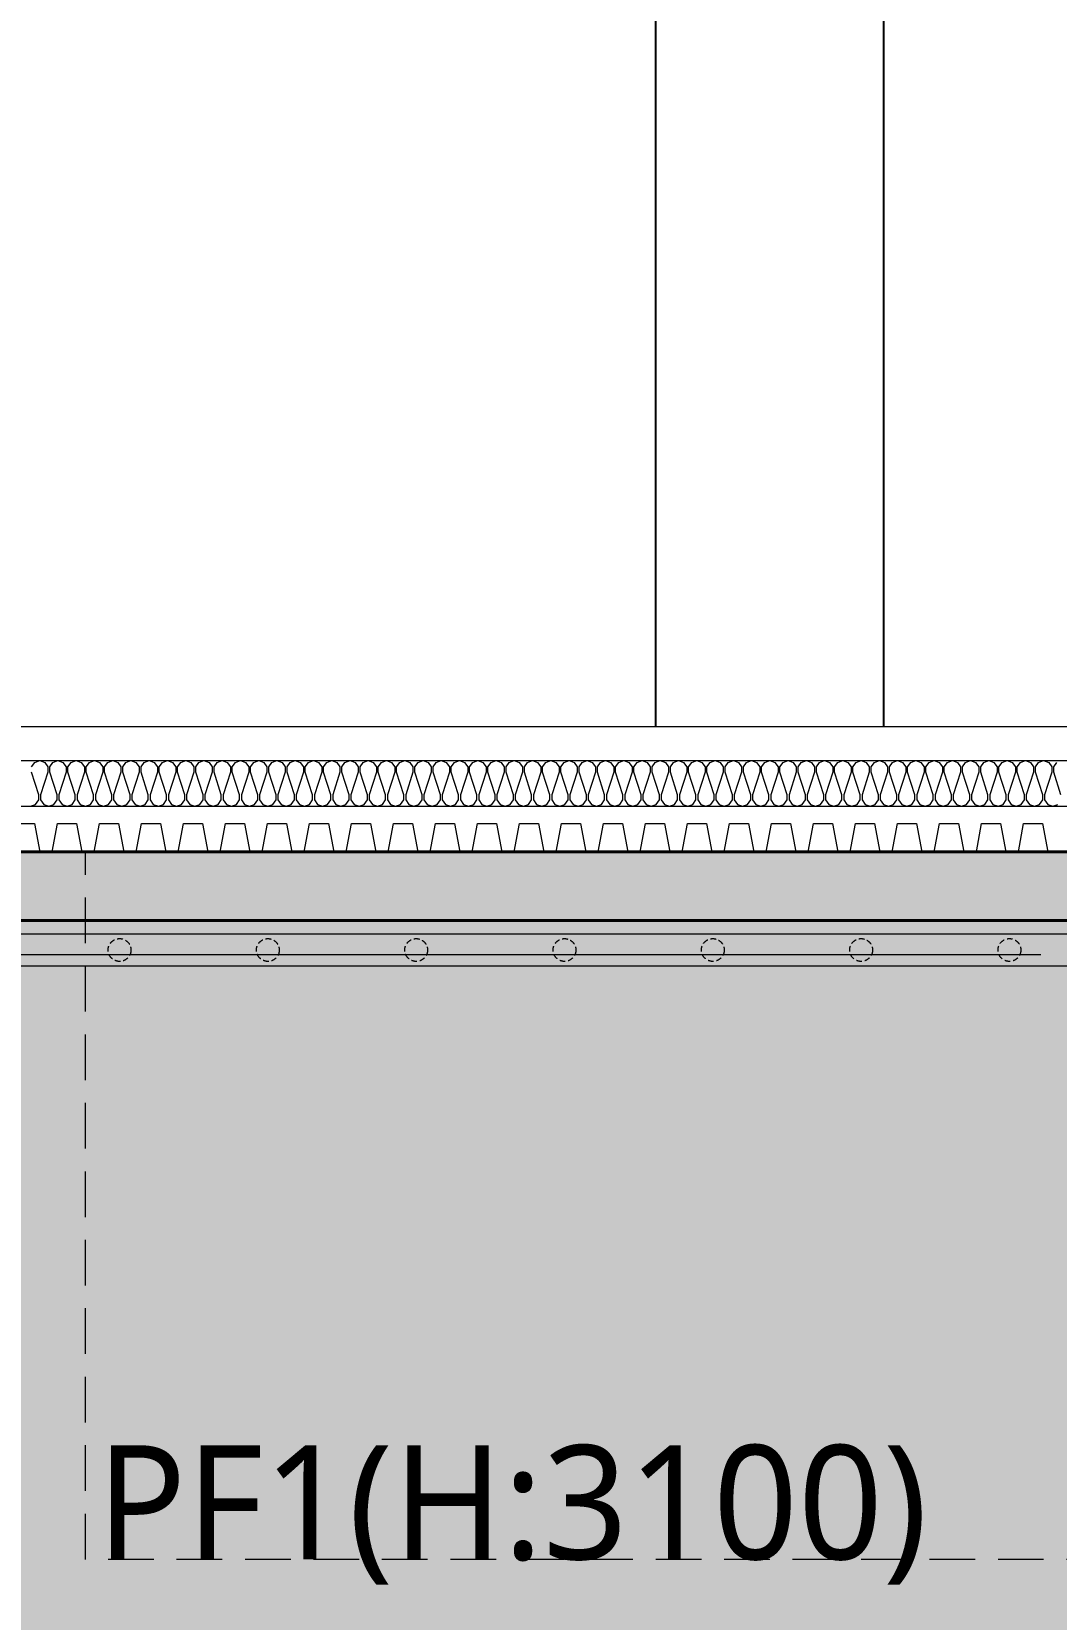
# Model space of a CAD drawing. Header units: millimetres. Extents: x 0 to 420000, y 0 to 297000.
# Drawn here: x 229778 to 234268, y 154587 to 161544 of the extents above; entities that cross this region are included whole.
import ezdxf
from ezdxf.enums import TextEntityAlignment as Align

# ---------------------------------------------------------------- set-up
doc = ezdxf.new("R2010")
doc.units = ezdxf.units.MM
doc.linetypes.add('CEN', pattern=[62, 60, -1, 0, -1])
doc.linetypes.add('HIDDEN', pattern=[0.375, 0.25, -0.125])
for name, color, linetype, lineweight in [('A-AXIS-LINE', 1, 'CEN', 15), ('A-CONC-LIN1', 2, 'Continuous', 40), ('A-ELEV-LIN2', 7, 'Continuous', 25), ('A-SECT-LIN3', 255, 'Continuous', 18), ('A-XXXX-DRBD', 9, 'Continuous', 20), ('A-XXXX-FIN2', 6, 'Continuous', 20), ('A-XXXX-HATC', 8, 'Continuous', 18), ('A-XXXX-HID', 8, 'HIDDEN', 18), ('A-XXXX-INSL2', 8, 'Continuous', 18)]:
    doc.layers.add(name, color=color, linetype=linetype, lineweight=lineweight)
doc.layers.add('A-CONC-SOLD', color=253, linetype='CEN')
doc.layers.add('A-XXXX-SOLD', color=252, linetype='Continuous')
doc.layers.add('A-XXXX-NPLT', color=144, linetype='Continuous', lineweight=15, plot=False)
doc.styles.add('맑은고딕', font='')
doc.styles.get('맑은고딕').set_extended_font_data('Malgun Gothic')
pattern_1 = [(0, (40, -50), (200, 200), [60, -140]), (0, (160, -30), (200, 200), [50, -150]), (0, (150, -20), (200, 200), [40, -160]), (0, (90, 30), (200, 200), [30, -30, 40, -100]), (0, (90, 40), (200, 200), [40, -10, 50, -100]), (0, (0, 80), (200, 200), [50, -150]), (0, (190, 90), (200, 200), [50, -150]), (90, (0, -10), (-200, 200), [30, -170]), (90, (30, 140), (-200, 200), [20, -180]), (90, (40, -50), (-200, 200), [30, -170]), (90, (60, 130), (-200, 200), [10, -190]), (90, (70, 50), (-200, 200), [30, -170]), (90, (90, -20), (-200, 200), [50, -150]), (90, (110, 120), (-200, 200), [30, -170]), (90, (130, 40), (-200, 200), [40, -160]), (90, (140, 40), (-200, 200), [40, -160]), (90, (160, -50), (-200, 200), [20, -180]), (90, (190, -20), (-200, 200), [50, -150]), (45, (20, -30), (0, 200), [84.8528, -197.98991]), (45, (40, -20), (0, 200), [42.4264, -240.41631]), (45, (130, 90), (0, 200), [56.56854, -226.27417]), (45, (130, 100), (0, 200), [42.4264, -240.41631]), (135, (60, 80), (-200, 2e-14), [14.1422, -268.70051]), (135, (20, -30), (-200, 2e-14), [28.2842, -254.55851]), (135, (80, 30), (-200, 2e-14), [28.2842, -254.55851]), (135, (130, 80), (-200, 2e-14), [28.2842, -254.55851]), (135, (190, 120), (-200, 2e-14), [42.4264, -240.41631]), (135, (190, 110), (-200, 2e-14), [28.2842, -254.55851]), (135, (180, 130), (-200, 2e-14), [28.2842, -254.55851]), (135, (120, -50), (-200, 2e-14), [42.4264, -240.41631]), (26.56505, (180, 70), (200, 8e-08), [22.36, -424.8536]), (26.56505, (130, 20), (200, 8e-08), [22.36, -424.8536]), (26.56505, (60, 80), (200, 8e-08), [44.72, -402.4936]), (26.56505, (70, 130), (200, 8e-08), [44.72, -402.4936]), (26.56505, (70, 80), (200, 8e-08), [44.72, -402.4936]), (26.56505, (190, 120), (200, 8e-08), [44.72, -402.4936]), (26.56505, (0, 20), (200, 8e-08), [67.082, -380.1316]), (26.56505, (0, 30), (200, 8e-08), [67.082, -380.1316]), (26.56505, (0, 110), (200, 8e-08), [67.082, -380.1316]), (63.43495, (100, 100), (1e-08, 200), [22.36, -424.8536]), (63.43495, (190, 90), (1e-08, 200), [22.36, -268.333595, 44.72, -111.8]), (63.43495, (170, 70), (1e-08, 200), [44.72, -402.4936]), (63.43495, (50, 90), (1e-08, 200), [44.72, -402.4936]), (63.43495, (40, 90), (1e-08, 200), [44.72, -402.4936]), (63.43495, (110, 110), (1e-08, 200), [67.082, -380.1316]), (116.56505, (60, 60), (-8e-08, 200), [22.36, -424.8536]), (116.56505, (190, 40), (-8e-08, 200), [22.36, -424.8536]), (116.56505, (150, -20), (-8e-08, 200), [44.72, -402.4936]), (116.56505, (140, -10), (-8e-08, 200), [44.72, -402.4936]), (116.56505, (160, 130), (-8e-08, 200), [44.72, -402.4936]), (116.56505, (0, 30), (-8e-08, 200), [44.72, -402.4936]), (116.56505, (100, -50), (-8e-08, 200), [67.082, -380.1316]), (153.43495, (170, 70), (-200, 1e-08), [44.72, -402.4936]), (153.43495, (180, 60), (-200, 1e-08), [44.72, -402.4936]), (153.43495, (30, -40), (-200, 1e-08), [22.36, -424.8536]), (153.43495, (90, 40), (-200, 1e-08), [22.36, -424.8536]), (153.43495, (130, 100), (-200, 1e-08), [22.36, -424.8536])]

# ---------------------------------------------------------------- blocks, each defined once
blk = doc.blocks.new('axis(220316)')
at = {"layer": 'A-AXIS-LINE', "ltscale": 1000}
for p, q in [((4631788.1, -441118.7), (4955413.1, -441118.7)), ((4631788.1, -442118.7), (4955413.1, -442118.7))]:
    blk.add_line(p, q, dxfattribs=at)
blk = doc.blocks.new('횡지하층')
at = {"layer": 'A-CONC-SOLD'}
h = blk.add_hatch(color=256, dxfattribs=at)
h.dxf.hatch_style = 1
h.paths.add_polyline_path([(4890650.6, -238161.1), (4890250.6, -238161.1), (4890250.6, -237111.1), (4890100.6, -237111.1), (4890100.6, -237361.1), (4889650.6, -237361.1), (4889650.6, -238361.1), (4889600.6, -238361.1), (4889600.6, -239061.1), (4889950.6, -239061.1), (4889950.6, -247661.1), (4889200.6, -247661.1), (4889200.6, -247111.1), (4889000.6, -247111.1), (4889000.6, -247661.1), (4758200.6, -247661.1), (4758200.6, -247111.1), (4758000.6, -247111.1), (4758000.6, -247661.1), (4757250.6, -247661.1), (4757250.6, -239061.1), (4757600.6, -239061.1), (4757600.6, -238361.1), (4757550.6, -238361.1), (4757550.6, -237361.1), (4757100.6, -237361.1), (4757100.6, -237111.1), (4756950.6, -237111.1), (4756950.6, -238161.1), (4756550.6, -238161.1), (4756550.6, -247961.1), (4890650.6, -247961.1)])
at = {"layer": 'A-CONC-LIN1'}
blk.add_lwpolyline([(4758200.6, -247661.1), (4889000.6, -247661.1), (4889000.6, -247111.1), (4889200.6, -247111.1), (4889200.6, -247661.1), (4889950.6, -247661.1), (4889950.6, -239061.1), (4889600.6, -239061.1), (4889600.6, -238361.1), (4889650.6, -238361.1), (4889650.6, -237361.1), (4890100.6, -237361.1), (4890100.6, -237111.1), (4890250.6, -237111.1), (4890250.6, -238161.1), (4890650.6, -238161.1), (4890650.6, -247961.1), (4756550.6, -247961.1)], dxfattribs=at)
at = {"layer": 'A-ELEV-LIN2'}
for p, q in [((4834100.6, -247111.1), (4834100.6, -238861.1)), ((4835100.6, -247111.1), (4835100.6, -238861.1))]:
    blk.add_line(p, q, dxfattribs=at)
at = {"layer": 'A-XXXX-DRBD'}
blk.add_lwpolyline([(4831294.8, -247536.1), (4831377.7, -247536.1), (4831401, -247661.1), (4831455.6, -247661.1), (4831478.9, -247536.1), (4831561.7, -247536.1), (4831585.1, -247661.1), (4831639.7, -247661.1), (4831663, -247536.1), (4831745.8, -247536.1), (4831769.2, -247661.1), (4831823.8, -247661.1), (4831847.1, -247536.1), (4831929.9, -247536.1), (4831953.2, -247661.1), (4832007.9, -247661.1), (4832031.2, -247536.1), (4832114, -247536.1), (4832137.3, -247661.1), (4832192, -247661.1), (4832215.3, -247536.1), (4832298.1, -247536.1), (4832321.4, -247661.1), (4832376.1, -247661.1), (4832399.4, -247536.1), (4832482.2, -247536.1), (4832505.5, -247661.1), (4832560.1, -247661.1), (4832583.5, -247536.1), (4832666.3, -247536.1), (4832689.6, -247661.1), (4832744.2, -247661.1), (4832767.5, -247536.1), (4832850.4, -247536.1), (4832873.7, -247661.1), (4832928.3, -247661.1), (4832951.6, -247536.1), (4833034.5, -247536.1), (4833057.8, -247661.1), (4833112.4, -247661.1), (4833135.7, -247536.1), (4833218.6, -247536.1), (4833241.9, -247661.1), (4833296.5, -247661.1), (4833319.8, -247536.1), (4833402.6, -247536.1), (4833426, -247661.1), (4833480.6, -247661.1), (4833503.9, -247536.1), (4833586.7, -247536.1), (4833610, -247661.1), (4833664.7, -247661.1), (4833688, -247536.1), (4833770.8, -247536.1), (4833794.1, -247661.1), (4833848.8, -247661.1), (4833872.1, -247536.1), (4833954.9, -247536.1), (4833978.2, -247661.1), (4834032.9, -247661.1), (4834056.2, -247536.1), (4834139, -247536.1), (4834162.3, -247661.1), (4834217, -247661.1), (4834240.3, -247536.1), (4834323.1, -247536.1), (4834346.4, -247661.1), (4834401, -247661.1), (4834424.4, -247536.1), (4834507.2, -247536.1), (4834530.5, -247661.1), (4834585.1, -247661.1), (4834608.4, -247536.1), (4834691.3, -247536.1), (4834714.6, -247661.1), (4834769.2, -247661.1), (4834792.5, -247536.1), (4834875.4, -247536.1), (4834898.7, -247661.1), (4834953.3, -247661.1), (4834976.6, -247536.1), (4835059.4, -247536.1), (4835082.8, -247661.1), (4835137.4, -247661.1), (4835160.7, -247536.1), (4835243.5, -247536.1), (4835266.8, -247661.1), (4835321.5, -247661.1), (4835344.8, -247536.1), (4835427.6, -247536.1), (4835450.9, -247661.1), (4835505.6, -247661.1), (4835528.9, -247536.1), (4835611.7, -247536.1), (4835635, -247661.1), (4835689.7, -247661.1), (4835713, -247536.1), (4835795.8, -247536.1), (4835819.1, -247661.1), (4835873.8, -247661.1)], dxfattribs=at)
at = {"layer": 'A-XXXX-FIN2'}
blk.add_line((4758350.6, -247111.1), (4888850.6, -247111.1), dxfattribs=at)
at = {"layer": 'A-XXXX-INSL2'}
for p, q in [((4758200.6, -247261.1), (4889000.6, -247261.1)), ((4758200.6, -247461.1), (4889000.6, -247461.1))]:
    blk.add_line(p, q, dxfattribs=at)
for points in [[(4831360.6, -247461.1), (4831382.6, -247453.1), (4831396.6, -247433.1), (4831396.6, -247411.1), (4831364.6, -247311.1)], [(4831364.6, -247289.1), (4831378.6, -247269.1), (4831400.6, -247261.1), (4831422.6, -247269.1), (4831436.6, -247289.1), (4831436.6, -247311.1), (4831404.6, -247411.1), (4831404.6, -247433.1), (4831418.6, -247453.1), (4831440.6, -247461.1), (4831462.6, -247453.1), (4831476.6, -247433.1), (4831476.6, -247411.1), (4831444.6, -247311.1), (4831444.6, -247289.1), (4831458.6, -247269.1), (4831480.6, -247261.1), (4831502.6, -247269.1), (4831516.6, -247289.1), (4831516.6, -247311.1), (4831484.6, -247411.1), (4831484.6, -247433.1), (4831498.6, -247453.1), (4831520.6, -247461.1), (4831542.6, -247453.1), (4831556.6, -247433.1), (4831556.6, -247411.1), (4831524.6, -247311.1), (4831524.6, -247289.1), (4831538.6, -247269.1), (4831560.6, -247261.1), (4831582.6, -247269.1), (4831596.6, -247289.1), (4831596.6, -247311.1), (4831564.6, -247411.1), (4831564.6, -247433.1), (4831578.6, -247453.1), (4831600.6, -247461.1), (4831622.6, -247453.1), (4831636.6, -247433.1), (4831636.6, -247411.1), (4831604.6, -247311.1), (4831604.6, -247289.1), (4831618.6, -247269.1), (4831640.6, -247261.1), (4831662.6, -247269.1), (4831676.6, -247289.1), (4831676.6, -247311.1), (4831644.6, -247411.1), (4831644.6, -247433.1), (4831658.6, -247453.1), (4831680.6, -247461.1), (4831702.6, -247453.1), (4831716.6, -247433.1), (4831716.6, -247411.1), (4831684.6, -247311.1), (4831684.6, -247289.1), (4831698.6, -247269.1), (4831720.6, -247261.1), (4831742.6, -247269.1), (4831756.6, -247289.1), (4831756.6, -247311.1), (4831724.6, -247411.1), (4831724.6, -247433.1), (4831738.6, -247453.1), (4831760.6, -247461.1), (4831782.6, -247453.1), (4831796.6, -247433.1), (4831796.6, -247411.1), (4831764.6, -247311.1), (4831764.6, -247289.1), (4831778.6, -247269.1), (4831800.6, -247261.1), (4831822.6, -247269.1), (4831836.6, -247289.1), (4831836.6, -247311.1), (4831804.6, -247411.1), (4831804.6, -247433.1), (4831818.6, -247453.1), (4831840.6, -247461.1), (4831862.6, -247453.1), (4831876.6, -247433.1), (4831876.6, -247411.1), (4831844.6, -247311.1), (4831844.6, -247289.1), (4831858.6, -247269.1), (4831880.6, -247261.1), (4831902.6, -247269.1), (4831916.6, -247289.1), (4831916.6, -247311.1), (4831884.6, -247411.1), (4831884.6, -247433.1), (4831898.6, -247453.1), (4831920.6, -247461.1), (4831942.6, -247453.1), (4831956.6, -247433.1), (4831956.6, -247411.1), (4831924.6, -247311.1), (4831924.6, -247289.1), (4831938.6, -247269.1), (4831960.6, -247261.1), (4831982.6, -247269.1), (4831996.6, -247289.1), (4831996.6, -247311.1), (4831964.6, -247411.1), (4831964.6, -247433.1), (4831978.6, -247453.1), (4832000.6, -247461.1), (4832022.6, -247453.1), (4832036.6, -247433.1), (4832036.6, -247411.1), (4832004.6, -247311.1), (4832004.6, -247289.1), (4832018.6, -247269.1), (4832040.6, -247261.1), (4832062.6, -247269.1), (4832076.6, -247289.1), (4832076.6, -247311.1), (4832044.6, -247411.1), (4832044.6, -247433.1), (4832058.6, -247453.1), (4832080.6, -247461.1), (4832102.6, -247453.1), (4832116.6, -247433.1), (4832116.6, -247411.1), (4832084.6, -247311.1), (4832084.6, -247289.1), (4832098.6, -247269.1), (4832120.6, -247261.1), (4832142.6, -247269.1), (4832156.6, -247289.1), (4832156.6, -247311.1), (4832124.6, -247411.1), (4832124.6, -247433.1), (4832138.6, -247453.1), (4832160.6, -247461.1), (4832182.6, -247453.1), (4832196.6, -247433.1), (4832196.6, -247411.1), (4832164.6, -247311.1), (4832164.6, -247289.1), (4832178.6, -247269.1), (4832200.6, -247261.1), (4832222.6, -247269.1), (4832236.6, -247289.1), (4832236.6, -247311.1), (4832204.6, -247411.1), (4832204.6, -247433.1), (4832218.6, -247453.1), (4832240.6, -247461.1), (4832262.6, -247453.1), (4832276.6, -247433.1), (4832276.6, -247411.1), (4832244.6, -247311.1), (4832244.6, -247289.1), (4832258.6, -247269.1), (4832280.6, -247261.1), (4832302.6, -247269.1), (4832316.6, -247289.1), (4832316.6, -247311.1), (4832284.6, -247411.1), (4832284.6, -247433.1), (4832298.6, -247453.1), (4832320.6, -247461.1), (4832342.6, -247453.1), (4832356.6, -247433.1), (4832356.6, -247411.1), (4832324.6, -247311.1), (4832324.6, -247289.1), (4832338.6, -247269.1), (4832360.6, -247261.1), (4832382.6, -247269.1), (4832396.6, -247289.1), (4832396.6, -247311.1), (4832364.6, -247411.1), (4832364.6, -247433.1), (4832378.6, -247453.1), (4832400.6, -247461.1), (4832422.6, -247453.1), (4832436.6, -247433.1), (4832436.6, -247411.1), (4832404.6, -247311.1), (4832404.6, -247289.1), (4832418.6, -247269.1), (4832440.6, -247261.1), (4832462.6, -247269.1), (4832476.6, -247289.1), (4832476.6, -247311.1), (4832444.6, -247411.1), (4832444.6, -247433.1), (4832458.6, -247453.1), (4832480.6, -247461.1), (4832502.6, -247453.1), (4832516.6, -247433.1), (4832516.6, -247411.1), (4832484.6, -247311.1), (4832484.6, -247289.1), (4832498.6, -247269.1), (4832520.6, -247261.1), (4832542.6, -247269.1), (4832556.6, -247289.1), (4832556.6, -247311.1), (4832524.6, -247411.1), (4832524.6, -247433.1), (4832538.6, -247453.1), (4832560.6, -247461.1), (4832582.6, -247453.1), (4832596.6, -247433.1), (4832596.6, -247411.1), (4832564.6, -247311.1), (4832564.6, -247289.1), (4832578.6, -247269.1), (4832600.6, -247261.1), (4832622.6, -247269.1), (4832636.6, -247289.1), (4832636.6, -247311.1), (4832604.6, -247411.1), (4832604.6, -247433.1), (4832618.6, -247453.1), (4832640.6, -247461.1), (4832662.6, -247453.1), (4832676.6, -247433.1), (4832676.6, -247411.1), (4832644.6, -247311.1), (4832644.6, -247289.1), (4832658.6, -247269.1), (4832680.6, -247261.1), (4832702.6, -247269.1), (4832716.6, -247289.1), (4832716.6, -247311.1), (4832684.6, -247411.1), (4832684.6, -247433.1), (4832698.6, -247453.1), (4832720.6, -247461.1), (4832742.6, -247453.1), (4832756.6, -247433.1), (4832756.6, -247411.1), (4832724.6, -247311.1), (4832724.6, -247289.1), (4832738.6, -247269.1), (4832760.6, -247261.1), (4832782.6, -247269.1), (4832796.6, -247289.1), (4832796.6, -247311.1), (4832764.6, -247411.1), (4832764.6, -247433.1), (4832778.6, -247453.1), (4832800.6, -247461.1), (4832822.6, -247453.1), (4832836.6, -247433.1), (4832836.6, -247411.1), (4832804.6, -247311.1), (4832804.6, -247289.1), (4832818.6, -247269.1), (4832840.6, -247261.1), (4832862.6, -247269.1), (4832876.6, -247289.1), (4832876.6, -247311.1), (4832844.6, -247411.1), (4832844.6, -247433.1), (4832858.6, -247453.1), (4832880.6, -247461.1), (4832902.6, -247453.1), (4832916.6, -247433.1), (4832916.6, -247411.1), (4832884.6, -247311.1), (4832884.6, -247289.1), (4832898.6, -247269.1), (4832920.6, -247261.1), (4832942.6, -247269.1), (4832956.6, -247289.1), (4832956.6, -247311.1), (4832924.6, -247411.1), (4832924.6, -247433.1), (4832938.6, -247453.1), (4832960.6, -247461.1), (4832982.6, -247453.1), (4832996.6, -247433.1), (4832996.6, -247411.1), (4832964.6, -247311.1), (4832964.6, -247289.1), (4832978.6, -247269.1), (4833000.6, -247261.1), (4833022.6, -247269.1), (4833036.6, -247289.1), (4833036.6, -247311.1), (4833004.6, -247411.1), (4833004.6, -247433.1), (4833018.6, -247453.1), (4833040.6, -247461.1), (4833062.6, -247453.1), (4833076.6, -247433.1), (4833076.6, -247411.1), (4833044.6, -247311.1), (4833044.6, -247289.1), (4833058.6, -247269.1), (4833080.6, -247261.1), (4833102.6, -247269.1), (4833116.6, -247289.1), (4833116.6, -247311.1), (4833084.6, -247411.1), (4833084.6, -247433.1), (4833098.6, -247453.1), (4833120.6, -247461.1), (4833142.6, -247453.1), (4833156.6, -247433.1), (4833156.6, -247411.1), (4833124.6, -247311.1), (4833124.6, -247289.1), (4833138.6, -247269.1), (4833160.6, -247261.1), (4833182.6, -247269.1), (4833196.6, -247289.1), (4833196.6, -247311.1), (4833164.6, -247411.1), (4833164.6, -247433.1), (4833178.6, -247453.1), (4833200.6, -247461.1), (4833222.6, -247453.1), (4833236.6, -247433.1), (4833236.6, -247411.1), (4833204.6, -247311.1), (4833204.6, -247289.1), (4833218.6, -247269.1), (4833240.6, -247261.1), (4833262.6, -247269.1), (4833276.6, -247289.1), (4833276.6, -247311.1), (4833244.6, -247411.1), (4833244.6, -247433.1), (4833258.6, -247453.1), (4833280.6, -247461.1), (4833302.6, -247453.1), (4833316.6, -247433.1), (4833316.6, -247411.1), (4833284.6, -247311.1), (4833284.6, -247289.1), (4833298.6, -247269.1), (4833320.6, -247261.1), (4833342.6, -247269.1), (4833356.6, -247289.1), (4833356.6, -247311.1), (4833324.6, -247411.1), (4833324.6, -247433.1), (4833338.6, -247453.1), (4833360.6, -247461.1), (4833382.6, -247453.1), (4833396.6, -247433.1), (4833396.6, -247411.1), (4833364.6, -247311.1), (4833364.6, -247289.1), (4833378.6, -247269.1), (4833400.6, -247261.1), (4833422.6, -247269.1), (4833436.6, -247289.1), (4833436.6, -247311.1), (4833404.6, -247411.1), (4833404.6, -247433.1), (4833418.6, -247453.1), (4833440.6, -247461.1), (4833462.6, -247453.1), (4833476.6, -247433.1), (4833476.6, -247411.1), (4833444.6, -247311.1), (4833444.6, -247289.1), (4833458.6, -247269.1), (4833480.6, -247261.1), (4833502.6, -247269.1), (4833516.6, -247289.1), (4833516.6, -247311.1), (4833484.6, -247411.1), (4833484.6, -247433.1), (4833498.6, -247453.1), (4833520.6, -247461.1), (4833542.6, -247453.1), (4833556.6, -247433.1), (4833556.6, -247411.1), (4833524.6, -247311.1), (4833524.6, -247289.1), (4833538.6, -247269.1), (4833560.6, -247261.1), (4833582.6, -247269.1), (4833596.6, -247289.1), (4833596.6, -247311.1), (4833564.6, -247411.1), (4833564.6, -247433.1), (4833578.6, -247453.1), (4833600.6, -247461.1), (4833622.6, -247453.1), (4833636.6, -247433.1), (4833636.6, -247411.1), (4833604.6, -247311.1), (4833604.6, -247289.1), (4833618.6, -247269.1), (4833640.6, -247261.1), (4833662.6, -247269.1), (4833676.6, -247289.1), (4833676.6, -247311.1), (4833644.6, -247411.1), (4833644.6, -247433.1), (4833658.6, -247453.1), (4833680.6, -247461.1), (4833702.6, -247453.1), (4833716.6, -247433.1), (4833716.6, -247411.1), (4833684.6, -247311.1), (4833684.6, -247289.1), (4833698.6, -247269.1), (4833720.6, -247261.1), (4833742.6, -247269.1), (4833756.6, -247289.1), (4833756.6, -247311.1), (4833724.6, -247411.1), (4833724.6, -247433.1), (4833738.6, -247453.1), (4833760.6, -247461.1), (4833782.6, -247453.1), (4833796.6, -247433.1), (4833796.6, -247411.1), (4833764.6, -247311.1), (4833764.6, -247289.1), (4833778.6, -247269.1), (4833800.6, -247261.1), (4833822.6, -247269.1), (4833836.6, -247289.1), (4833836.6, -247311.1), (4833804.6, -247411.1), (4833804.6, -247433.1), (4833818.6, -247453.1), (4833840.6, -247461.1), (4833862.6, -247453.1), (4833876.6, -247433.1), (4833876.6, -247411.1), (4833844.6, -247311.1), (4833844.6, -247289.1), (4833858.6, -247269.1), (4833880.6, -247261.1), (4833902.6, -247269.1), (4833916.6, -247289.1), (4833916.6, -247311.1), (4833884.6, -247411.1), (4833884.6, -247433.1), (4833898.6, -247453.1), (4833920.6, -247461.1), (4833942.6, -247453.1), (4833956.6, -247433.1), (4833956.6, -247411.1), (4833924.6, -247311.1), (4833924.6, -247289.1), (4833938.6, -247269.1), (4833960.6, -247261.1), (4833982.6, -247269.1), (4833996.6, -247289.1), (4833996.6, -247311.1), (4833964.6, -247411.1), (4833964.6, -247433.1), (4833978.6, -247453.1), (4834000.6, -247461.1), (4834022.6, -247453.1), (4834036.6, -247433.1), (4834036.6, -247411.1), (4834004.6, -247311.1), (4834004.6, -247289.1), (4834018.6, -247269.1), (4834040.6, -247261.1), (4834062.6, -247269.1), (4834076.6, -247289.1), (4834076.6, -247311.1), (4834044.6, -247411.1), (4834044.6, -247433.1), (4834058.6, -247453.1), (4834080.6, -247461.1), (4834102.6, -247453.1), (4834116.6, -247433.1), (4834116.6, -247411.1), (4834084.6, -247311.1), (4834084.6, -247289.1), (4834098.6, -247269.1), (4834120.6, -247261.1), (4834142.6, -247269.1), (4834156.6, -247289.1), (4834156.6, -247311.1), (4834124.6, -247411.1), (4834124.6, -247433.1), (4834138.6, -247453.1), (4834160.6, -247461.1), (4834182.6, -247453.1), (4834196.6, -247433.1), (4834196.6, -247411.1), (4834164.6, -247311.1), (4834164.6, -247289.1), (4834178.6, -247269.1), (4834200.6, -247261.1), (4834222.6, -247269.1), (4834236.6, -247289.1), (4834236.6, -247311.1), (4834204.6, -247411.1), (4834204.6, -247433.1), (4834218.6, -247453.1), (4834240.6, -247461.1), (4834262.6, -247453.1), (4834276.6, -247433.1), (4834276.6, -247411.1), (4834244.6, -247311.1), (4834244.6, -247289.1), (4834258.6, -247269.1), (4834280.6, -247261.1), (4834302.6, -247269.1), (4834316.6, -247289.1), (4834316.6, -247311.1), (4834284.6, -247411.1), (4834284.6, -247433.1), (4834298.6, -247453.1), (4834320.6, -247461.1), (4834342.6, -247453.1), (4834356.6, -247433.1), (4834356.6, -247411.1), (4834324.6, -247311.1), (4834324.6, -247289.1), (4834338.6, -247269.1), (4834360.6, -247261.1), (4834382.6, -247269.1), (4834396.6, -247289.1), (4834396.6, -247311.1), (4834364.6, -247411.1), (4834364.6, -247433.1), (4834378.6, -247453.1), (4834400.6, -247461.1), (4834422.6, -247453.1), (4834436.6, -247433.1), (4834436.6, -247411.1), (4834404.6, -247311.1), (4834404.6, -247289.1), (4834418.6, -247269.1), (4834440.6, -247261.1), (4834462.6, -247269.1), (4834476.6, -247289.1), (4834476.6, -247311.1), (4834444.6, -247411.1), (4834444.6, -247433.1), (4834458.6, -247453.1), (4834480.6, -247461.1), (4834502.6, -247453.1), (4834516.6, -247433.1), (4834516.6, -247411.1), (4834484.6, -247311.1), (4834484.6, -247289.1), (4834498.6, -247269.1), (4834520.6, -247261.1), (4834542.6, -247269.1), (4834556.6, -247289.1), (4834556.6, -247311.1), (4834524.6, -247411.1), (4834524.6, -247433.1), (4834538.6, -247453.1), (4834560.6, -247461.1), (4834582.6, -247453.1), (4834596.6, -247433.1), (4834596.6, -247411.1), (4834564.6, -247311.1), (4834564.6, -247289.1), (4834578.6, -247269.1), (4834600.6, -247261.1), (4834622.6, -247269.1), (4834636.6, -247289.1), (4834636.6, -247311.1), (4834604.6, -247411.1), (4834604.6, -247433.1), (4834618.6, -247453.1), (4834640.6, -247461.1), (4834662.6, -247453.1), (4834676.6, -247433.1), (4834676.6, -247411.1), (4834644.6, -247311.1), (4834644.6, -247289.1), (4834658.6, -247269.1), (4834680.6, -247261.1), (4834702.6, -247269.1), (4834716.6, -247289.1), (4834716.6, -247311.1), (4834684.6, -247411.1), (4834684.6, -247433.1), (4834698.6, -247453.1), (4834720.6, -247461.1), (4834742.6, -247453.1), (4834756.6, -247433.1), (4834756.6, -247411.1), (4834724.6, -247311.1), (4834724.6, -247289.1), (4834738.6, -247269.1), (4834760.6, -247261.1), (4834782.6, -247269.1), (4834796.6, -247289.1), (4834796.6, -247311.1), (4834764.6, -247411.1), (4834764.6, -247433.1), (4834778.6, -247453.1), (4834800.6, -247461.1), (4834822.6, -247453.1), (4834836.6, -247433.1), (4834836.6, -247411.1), (4834804.6, -247311.1), (4834804.6, -247289.1), (4834818.6, -247269.1), (4834840.6, -247261.1), (4834862.6, -247269.1), (4834876.6, -247289.1), (4834876.6, -247311.1), (4834844.6, -247411.1), (4834844.6, -247433.1), (4834858.6, -247453.1), (4834880.6, -247461.1), (4834902.6, -247453.1), (4834916.6, -247433.1), (4834916.6, -247411.1), (4834884.6, -247311.1), (4834884.6, -247289.1), (4834898.6, -247269.1), (4834920.6, -247261.1), (4834942.6, -247269.1), (4834956.6, -247289.1), (4834956.6, -247311.1), (4834924.6, -247411.1), (4834924.6, -247433.1), (4834938.6, -247453.1), (4834960.6, -247461.1), (4834982.6, -247453.1), (4834996.6, -247433.1), (4834996.6, -247411.1), (4834964.6, -247311.1), (4834964.6, -247289.1), (4834978.6, -247269.1), (4835000.6, -247261.1), (4835022.6, -247269.1), (4835036.6, -247289.1), (4835036.6, -247311.1), (4835004.6, -247411.1), (4835004.6, -247433.1), (4835018.6, -247453.1), (4835040.6, -247461.1), (4835062.6, -247453.1), (4835076.6, -247433.1), (4835076.6, -247411.1), (4835044.6, -247311.1), (4835044.6, -247289.1), (4835058.6, -247269.1), (4835080.6, -247261.1), (4835102.6, -247269.1), (4835116.6, -247289.1), (4835116.6, -247311.1), (4835084.6, -247411.1), (4835084.6, -247433.1), (4835098.6, -247453.1), (4835120.6, -247461.1), (4835142.6, -247453.1), (4835156.6, -247433.1), (4835156.6, -247411.1), (4835124.6, -247311.1), (4835124.6, -247289.1), (4835138.6, -247269.1), (4835160.6, -247261.1), (4835182.6, -247269.1), (4835196.6, -247289.1), (4835196.6, -247311.1), (4835164.6, -247411.1), (4835164.6, -247433.1), (4835178.6, -247453.1), (4835200.6, -247461.1), (4835222.6, -247453.1), (4835236.6, -247433.1), (4835236.6, -247411.1), (4835204.6, -247311.1), (4835204.6, -247289.1), (4835218.6, -247269.1), (4835240.6, -247261.1), (4835262.6, -247269.1), (4835276.6, -247289.1), (4835276.6, -247311.1), (4835244.6, -247411.1), (4835244.6, -247433.1), (4835258.6, -247453.1), (4835280.6, -247461.1), (4835302.6, -247453.1), (4835316.6, -247433.1), (4835316.6, -247411.1), (4835284.6, -247311.1), (4835284.6, -247289.1), (4835298.6, -247269.1), (4835320.6, -247261.1), (4835342.6, -247269.1), (4835356.6, -247289.1), (4835356.6, -247311.1), (4835324.6, -247411.1), (4835324.6, -247433.1), (4835338.6, -247453.1), (4835360.6, -247461.1), (4835382.6, -247453.1), (4835396.6, -247433.1), (4835396.6, -247411.1), (4835364.6, -247311.1), (4835364.6, -247289.1), (4835378.6, -247269.1), (4835400.6, -247261.1), (4835422.6, -247269.1), (4835436.6, -247289.1), (4835436.6, -247311.1), (4835404.6, -247411.1), (4835404.6, -247433.1), (4835418.6, -247453.1), (4835440.6, -247461.1), (4835462.6, -247453.1), (4835476.6, -247433.1), (4835476.6, -247411.1), (4835444.6, -247311.1), (4835444.6, -247289.1), (4835458.6, -247269.1), (4835480.6, -247261.1), (4835502.6, -247269.1), (4835516.6, -247289.1), (4835516.6, -247311.1), (4835484.6, -247411.1), (4835484.6, -247433.1), (4835498.6, -247453.1), (4835520.6, -247461.1), (4835542.6, -247453.1), (4835556.6, -247433.1), (4835556.6, -247411.1), (4835524.6, -247311.1), (4835524.6, -247289.1), (4835538.6, -247269.1), (4835560.6, -247261.1), (4835582.6, -247269.1), (4835596.6, -247289.1), (4835596.6, -247311.1), (4835564.6, -247411.1), (4835564.6, -247433.1), (4835578.6, -247453.1), (4835600.6, -247461.1), (4835622.6, -247453.1), (4835636.6, -247433.1), (4835636.6, -247411.1), (4835604.6, -247311.1), (4835604.6, -247289.1), (4835618.6, -247269.1), (4835640.6, -247261.1), (4835662.6, -247269.1), (4835676.6, -247289.1), (4835676.6, -247311.1), (4835644.6, -247411.1), (4835644.6, -247433.1), (4835658.6, -247453.1), (4835680.6, -247461.1), (4835702.6, -247453.1), (4835716.6, -247433.1), (4835716.6, -247411.1), (4835684.6, -247311.1), (4835684.6, -247289.1), (4835698.6, -247269.1), (4835720.6, -247261.1), (4835742.6, -247269.1), (4835756.6, -247289.1), (4835756.6, -247311.1), (4835724.6, -247411.1), (4835724.6, -247433.1), (4835738.6, -247453.1), (4835760.6, -247461.1), (4835782.6, -247453.1), (4835796.6, -247433.1), (4835796.6, -247411.1), (4835764.6, -247311.1), (4835764.6, -247289.1), (4835778.6, -247269.1), (4835800.6, -247261.1), (4835822.6, -247269.1), (4835836.6, -247289.1), (4835836.6, -247311.1), (4835804.6, -247411.1), (4835804.6, -247433.1), (4835818.6, -247453.1), (4835840.6, -247461.1), (4835862.6, -247453.1)], [(4835876.6, -247411.1), (4835844.6, -247311.1), (4835844.6, -247289.1), (4835858.6, -247269.1)]]:
    blk.add_lwpolyline(points, dxfattribs=at)
blk = doc.blocks.new('PF1')
at = {"layer": 'A-XXXX-HID', "color": 0, "ltscale": 800}
blk.add_lwpolyline([(3000, 0), (3000, -3100), (-3000, -3100), (-3000, 0), (3000, 0)], dxfattribs=at)
at = {"layer": 'A-XXXX-NPLT', "style": '맑은고딕'}
blk.add_text('PF1(H:3100)', height=500, dxfattribs=at).set_placement((-1130.1, -2901.3), align=Align.MIDDLE)

msp = doc.modelspace()

# ---------------------------------------------------------------- hatches: boundary and pattern name
at = {"layer": 'A-XXXX-HATC'}
h = msp.add_hatch(dxfattribs=at)
h.set_pattern_fill('DOTS', color=256, scale=10)
h.set_pattern_definition([(0, (0, -50), (7.9375, 15.875), [0, -15.875])])
h.paths.add_polyline_path([(154962.5, 157650), (289062.5, 157650), (289062.5, 157590), (154962.5, 157590)])
h = msp.add_hatch(dxfattribs=at)
h.set_pattern_fill('돌01', color=256, scale=200)
h.set_pattern_definition(pattern_1)
h.paths.add_polyline_path([(289062.5, 157590), (154962.5, 157590), (154962.5, 157450), (289062.5, 157450)])
h = msp.add_hatch(dxfattribs=at)
h.set_pattern_fill('돌01', color=256, scale=200)
h.set_pattern_definition(pattern_1)
h.paths.add_polyline_path([(289062.5, 157590), (154962.5, 157590), (154962.5, 157450), (289062.5, 157450)])
at = {"layer": 'A-XXXX-HID'}
h = msp.add_hatch(dxfattribs=at)
h.set_pattern_fill('KHAT49', color=256, scale=10)
h.set_pattern_definition([(0, (7, 5.5), (10, 10), [0.5, -0.5, 1, -8]), (0, (3, 6), (10, 10), [2.5, -7.5]), (0, (2.5, 6.5), (10, 10), [2.5, -7.5]), (0, (7, 9), (10, 10), [0.5, -9.5]), (0, (2, 10), (10, 10), [1.5, -8.5]), (0, (2, 10.5), (10, 10), [1.5, -8.5]), (0, (8, 11), (10, 10), [3, -7]), (0, (7.5, 11.5), (10, 10), [3, -7]), (0, (5, 12.5), (10, 10), [1, -9]), (0, (5.5, 13), (10, 10), [0.5, -9.5]), (0, (1, 14), (10, 10), [0.5, -0.5, 0.5, -8.5]), (90, (1, 12), (-10, 10), [1.5, -8.5]), (90, (1.5, 8.5), (-10, 10), [0.5, -1, 0.5, -1, 2, -5]), (90, (2.5, 14.5), (-10, 10), [0.5, -9.5]), (90, (4, 10), (-10, 10), [0.5, -9.5]), (90, (4.5, 12.5), (-10, 10), [0.5, -9.5]), (90, (5.5, 7), (-10, 10), [1, -9]), (90, (6, 6.5), (-10, 10), [1.5, -8.5]), (90, (6.5, 12.5), (-10, 10), [1, -0.5, 1, -7.5]), (90, (7, 9.5), (-10, 10), [2, -8]), (90, (7.5, 9.5), (-10, 10), [1, -9]), (90, (8.5, 6), (-10, 10), [2, -8]), (90, (9, 6), (-10, 10), [1.5, -8.5]), (45, (5, 6.5), (0, 10), [0.7071067, -13.43502892]), (45, (6.5, 9), (0, 10), [0.7071067, -13.43502892]), (45, (7.5, 10.5), (0, 10), [0.7071067, -13.43502892]), (45, (0.5, 11.5), (0, 10), [0.7071067, -13.43502892]), (45, (1.5, 13.5), (0, 10), [0.7071067, -13.43502892]), (45, (6, 8), (0, 10), [1.41421, -12.72792562]), (45, (7, 14.5), (0, 10), [1.41421, -12.72792562]), (135, (6.5, 5), (-10, 1e-15), [1.41421, -12.72792562]), (135, (7, 5.5), (-10, 1e-15), [1.41421, -12.72792562]), (135, (8.5, 8), (-10, 1e-15), [1.41421, -12.72792562]), (135, (7, 11.5), (-10, 1e-15), [1.41421, -12.72792562]), (135, (7.5, 11.5), (-10, 1e-15), [1.41421, -12.72792562]), (135, (5.5, 8.5), (-10, 1e-15), [2.12132, -12.02081562]), (135, (9, 8), (-10, 1e-15), [2.12132, -12.02081562]), (135, (5.5, 8), (-10, 1e-15), [2.828427, -11.31370862]), (135, (1, 14), (-10, 1e-15), [2.828427, -11.31370862]), (135, (1, 13.5), (-10, 1e-15), [2.828427, -11.31370862]), (135, (1.5, 8), (-10, 1e-15), [0.7071067, -13.43502892]), (135, (1.5, 10.5), (-10, 1e-15), [0.7071067, -13.43502892]), (26.5650512, (7.5, 5.5), (10, 4e-09), [1.1180339, -21.2426458]), (26.5650512, (5.5, 8.5), (10, 4e-09), [1.1180339, -21.2426458]), (26.5650512, (9, 7.5), (10, 4e-09), [2.236068, -20.12461177]), (26.5650512, (9, 8), (10, 4e-09), [2.236068, -20.12461177]), (63.4349488, (6, 13), (5e-10, 10), [1.118, -11.18, 2.236, -7.82667977]), (63.4349488, (1, 9), (5e-10, 10), [1.1180339, -21.2426458]), (63.4349488, (2.5, 5), (5e-10, 10), [1.1180339, -21.2426458]), (63.4349488, (1.5, 9), (5e-10, 10), [1.1180339, -21.2426458]), (63.4349488, (6.5, 13.5), (5e-10, 10), [1.1180339, -21.2426458]), (63.4349488, (6, 13), (5e-10, 10), [1.1180339, -21.2426458]), (63.4349488, (4, 10.5), (5e-10, 10), [2.236068, -20.12461177]), (63.4349488, (3.5, 10.5), (5e-10, 10), [2.236068, -20.12461177]), (116.5650512, (2, 10.5), (-4e-09, 10), [1.1180339, -21.2426458]), (116.5650512, (2.5, 6), (-4e-09, 10), [2.236068, -20.12461177]), (116.5650512, (2.5, 6.5), (-4e-09, 10), [2.236068, -20.12461177]), (153.4349488, (4.5, 13), (-10, 5e-10), [2.236068, -20.12461177]), (153.4349488, (5.5, 13), (-10, 5e-10), [3.35410196, -19.0065778])])
h.paths.add_polyline_path([(154962.5, 157705), (154962.5, 157505), (289062.5, 157505), (289062.5, 157705)])
at = {"layer": 'A-XXXX-SOLD'}
h = msp.add_hatch(color=256, dxfattribs=at)
h.dxf.hatch_style = 1
edge = h.paths.add_edge_path()
edge.add_line((110962.5, 156300), (110962.5, 156300))
edge.add_line((110962.5, 156300), (110962.5, 167200))
edge.add_line((110962.5, 167200), (111512.5, 167200))
edge.add_line((111512.5, 167200), (111512.5, 167300))
edge.add_line((111512.5, 167300), (100372.7, 167300))
edge.add_line((100372.7, 167300), (100372.7, 167078.1))
edge.add_arc((94222.7, 81943.7), 85356.2, 85.868204, 94.131796)
edge.add_line((88072.7, 167078.1), (88072.7, 167300))
edge.add_line((88072.7, 167300), (50205.2, 167300))
edge.add_line((50205.2, 167300), (50205.2, 148500))
edge.add_line((50205.2, 148500), (373825, 148500))
edge.add_line((373825, 148500), (373825, 167100))
edge.add_arc((350657.4, -1174940.9), 1342240.9, 89.0110046, 91.0020244)
edge.add_line((327184.7, 167094.7), (327184.7, 167300))
edge.add_line((327184.7, 167300), (289062.5, 167300))
edge.add_line((289062.5, 167300), (289062.5, 157450))
edge.add_line((289062.5, 157450), (154962.5, 157450))
edge.add_line((154962.5, 157450), (154962.5, 167300))
edge.add_line((154962.5, 167300), (153912.5, 167300))
edge.add_line((153912.5, 167300), (153912.5, 158450))
edge.add_line((153912.5, 158450), (146148.2, 158450))
edge.add_line((146148.2, 158450), (145148.2, 157400))
edge.add_line((145148.2, 157400), (130911, 157400))
edge.add_line((130911, 157400), (129911, 156100))
edge.add_line((129911, 156100), (110962.5, 156100))
edge.add_line((110962.5, 156100), (110962.5, 156300))

# ---------------------------------------------------------------- linework, layer by layer
at = {"layer": 'A-SECT-LIN3'}
msp.add_lwpolyline([(154962.5, 157650), (289062.5, 157650), (289062.5, 157590), (154962.5, 157590)], close=True, dxfattribs=at)
at = {"layer": 'A-XXXX-HATC'}
msp.add_lwpolyline([(289062.5, 157590), (154962.5, 157590), (154962.5, 157450), (289062.5, 157450)], close=True, dxfattribs=at)
at = {"layer": 'A-XXXX-HID', "color": 0, "ltscale": 100}
for centre in [(230162.5, 157520), (230812.5, 157520), (231462.5, 157520), (232112.5, 157520), (232762.5, 157520), (233412.5, 157520), (234062.5, 157520)]:
    msp.add_circle(centre, 50, dxfattribs=at)

# ---------------------------------------------------------------- block references
msp.add_blockref('PF1', (233012.5, 157950))
at = {"layer": 'A-AXIS-LINE'}
msp.add_blockref('axis(220316)', (-4581588.1, 599618.7), dxfattribs=at)
at = {"layer": 'A-CONC-LIN1'}
msp.add_blockref('횡지하층', (-4601588.1, 405611.1), dxfattribs=at)

doc.saveas('drawing.dxf')
